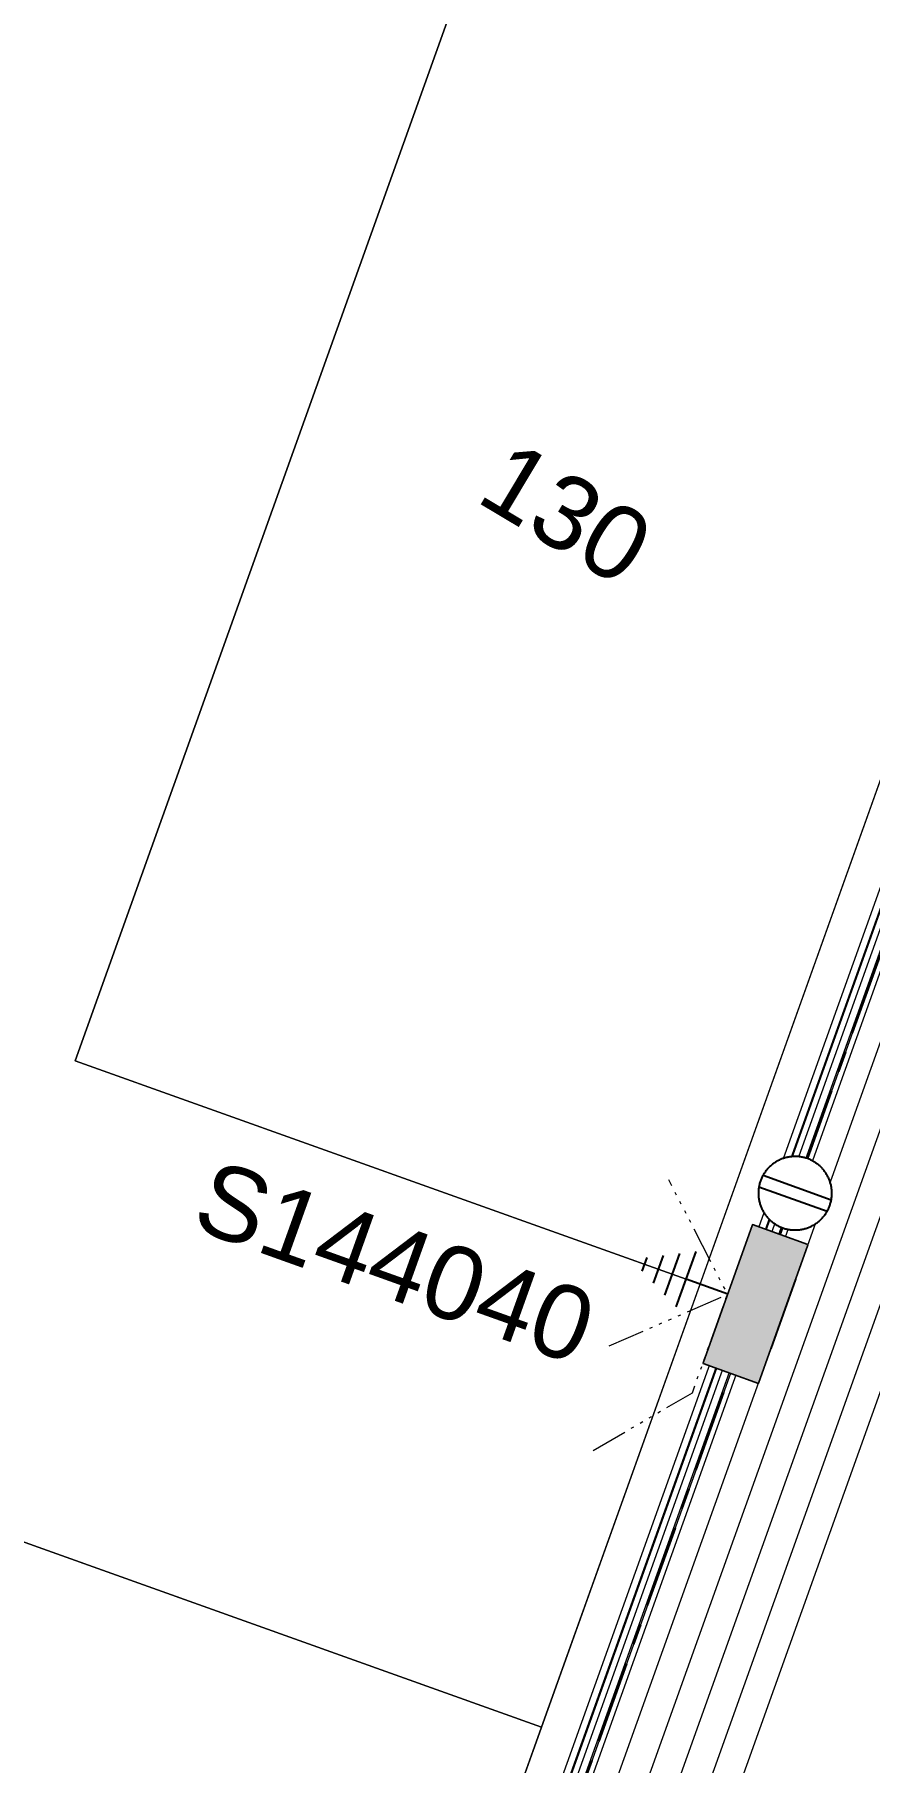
# Model space of a CAD drawing. Header units: metres. Extents: x 264965 to 265706, y 6180501 to 6181430.
# Drawn here: x 265514.3 to 265542.7, y 6180834.6 to 6180893.4 of the extents above; entities that cross this region are included whole.
import ezdxf
from ezdxf.enums import TextEntityAlignment as Align

# ---------------------------------------------------------------- set-up
doc = ezdxf.new("R2010")
doc.units = ezdxf.units.M
doc.linetypes.add('Cable Exist UG', pattern=[7, 4, -1, 1, -1])
doc.linetypes.add('PHANTOMX2', pattern=[5.6, 2.5, -0.5, 0.15, -0.5, 0.15, -0.5, 0.15, -0.5, 0.15, -0.5])
doc.layers.get('0').update_dxf_attribs({"color": 6})
for name, color, linetype, lineweight in [('_User Miscellaneous1', 30, 'Continuous', 13), ('_User Miscellaneous10', 241, 'Continuous', 13), ('_User_LV_Exist', 5, 'Continuous', 25), ('Cadastre Developer_SP_NEW', 92, 'Continuous', 15)]:
    doc.layers.add(name, color=color, linetype=linetype, lineweight=lineweight)
doc.layers.add('_User Miscellaneous12', color=252, linetype='Continuous', lineweight=13, plot=False, transparency=0.5)
doc.layers.add('Equip_LV_NEW', color=2, linetype='Continuous')
doc.layers.add('SupportsUG_SP_LV_EXT', color=7, linetype='Continuous')
doc.styles.add('ARIAL', font='arial.ttf', dxfattribs={"height": 2})
doc.styles.get("Standard").update_dxf_attribs({"font": 'arial.ttf'})

# ---------------------------------------------------------------- blocks, each defined once
blk = doc.blocks.new('LV_UG_LINKS_CLOSED_NEW')
at = {"layer": 'Equip_LV_NEW'}
for tag, flags, p in [('ACTUAL_STATUS', 9, (3.167, -1.667)), ('CONSTRUCTED_VOLTAGE', 9, (3.167, -1.833)), ('OPERATING_VOLTAGE', 9, (3.167, -2.167)), ('ORIENTATION', 9, (3.167, -2.333)), ('NO_PHASES', 9, (3.167, -2)), ('STATE', 9, (3.167, -2.5)), ('SWITCH_TYPE', 9, (3.167, -2.667)), ('USAGE', 9, (3.167, -2.833)), ('NOTES', 9, (3.167, -3)), ('OWNED_BY', 9, (3.167, -3.167)), ('OPERATED_BY', 9, (3.167, -3.333)), ('MAINTAINED_BY', 9, (3.167, -3.5)), ('TYPE', 9, (3.167, -3.833)), ('Z', 1, (3.167, -4)), ('NUMBER_OF_PHASES', 9, (3.167, -3.667))]:
    blk.add_attdef(tag, text='', height=0.167, dxfattribs=dict(at, flags=flags)).set_placement(p, align=Align.MIDDLE_LEFT)
blk.add_wipeout([(4, 1.25), (3.969, 1.25), (3.939, 1.248), (3.908, 1.247), (3.877, 1.244), (3.847, 1.241), (3.817, 1.236), (3.786, 1.232), (3.756, 1.226), (3.726, 1.22), (3.696, 1.213), (3.667, 1.205), (3.637, 1.196), (3.608, 1.187), (3.579, 1.177), (3.55, 1.166), (3.522, 1.155), (3.493, 1.143), (3.466, 1.13), (3.438, 1.117), (3.411, 1.102), (3.384, 1.088), (3.357, 1.072), (3.331, 1.056), (3.306, 1.039), (3.28, 1.022), (3.255, 1.004), (3.231, 0.985), (3.207, 0.966), (3.184, 0.947), (3.161, 0.926), (3.138, 0.905), (3.116, 0.884), (3.095, 0.862), (3.074, 0.839), (3.053, 0.816), (3.034, 0.793), (3.015, 0.769), (2.996, 0.745), (2.978, 0.72), (2.961, 0.694), (2.944, 0.669), (2.928, 0.643), (2.912, 0.616), (2.898, 0.589), (2.883, 0.562), (2.87, 0.534), (2.857, 0.507), (2.845, 0.478), (2.834, 0.45), (2.823, 0.421), (2.813, 0.392), (2.804, 0.363), (2.795, 0.333), (2.787, 0.304), (2.78, 0.274), (2.774, 0.244), (2.768, 0.214), (2.764, 0.183), (2.759, 0.153), (2.756, 0.123), (2.753, 0.092), (2.752, 0.061), (2.75, 0.031), (2.75, 0), (2.75, -0.031), (2.752, -0.061), (2.753, -0.092), (2.756, -0.123), (2.759, -0.153), (2.764, -0.183), (2.768, -0.214), (2.774, -0.244), (2.78, -0.274), (2.787, -0.304), (2.795, -0.333), (2.804, -0.363), (2.813, -0.392), (2.823, -0.421), (2.834, -0.45), (2.845, -0.478), (2.857, -0.507), (2.87, -0.534), (2.883, -0.562), (2.898, -0.589), (2.912, -0.616), (2.928, -0.643), (2.944, -0.669), (2.961, -0.694), (2.978, -0.72), (2.996, -0.745), (3.015, -0.769), (3.034, -0.793), (3.053, -0.816), (3.074, -0.839), (3.095, -0.862), (3.116, -0.884), (3.138, -0.905), (3.161, -0.926), (3.184, -0.947), (3.207, -0.966), (3.231, -0.985), (3.255, -1.004), (3.28, -1.022), (3.306, -1.039), (3.331, -1.056), (3.357, -1.072), (3.384, -1.088), (3.411, -1.102), (3.438, -1.117), (3.466, -1.13), (3.493, -1.143), (3.522, -1.155), (3.55, -1.166), (3.579, -1.177), (3.608, -1.187), (3.637, -1.196), (3.667, -1.205), (3.696, -1.213), (3.726, -1.22), (3.756, -1.226), (3.786, -1.232), (3.817, -1.236), (3.847, -1.241), (3.877, -1.244), (3.908, -1.247), (3.939, -1.248), (3.969, -1.25), (4, -1.25), (4.031, -1.25), (4.061, -1.248), (4.092, -1.247), (4.123, -1.244), (4.153, -1.241), (4.183, -1.236), (4.214, -1.232), (4.244, -1.226), (4.274, -1.22), (4.304, -1.213), (4.333, -1.205), (4.363, -1.196), (4.392, -1.187), (4.421, -1.177), (4.45, -1.166), (4.478, -1.155), (4.507, -1.143), (4.534, -1.13), (4.562, -1.117), (4.589, -1.102), (4.616, -1.088), (4.643, -1.072), (4.669, -1.056), (4.694, -1.039), (4.72, -1.022), (4.745, -1.004), (4.769, -0.985), (4.793, -0.966), (4.816, -0.947), (4.839, -0.926), (4.862, -0.905), (4.884, -0.884), (4.905, -0.862), (4.926, -0.839), (4.947, -0.816), (4.966, -0.793), (4.985, -0.769), (5.004, -0.745), (5.022, -0.72), (5.039, -0.694), (5.056, -0.669), (5.072, -0.643), (5.088, -0.616), (5.102, -0.589), (5.117, -0.562), (5.13, -0.534), (5.143, -0.507), (5.155, -0.478), (5.166, -0.45), (5.177, -0.421), (5.187, -0.392), (5.196, -0.363), (5.205, -0.333), (5.213, -0.304), (5.22, -0.274), (5.226, -0.244), (5.232, -0.214), (5.236, -0.183), (5.241, -0.153), (5.244, -0.123), (5.247, -0.092), (5.248, -0.061), (5.25, -0.031), (5.25, 0), (5.25, 0.031), (5.248, 0.061), (5.247, 0.092), (5.244, 0.123), (5.241, 0.153), (5.236, 0.183), (5.232, 0.214), (5.226, 0.244), (5.22, 0.274), (5.213, 0.304), (5.205, 0.333), (5.196, 0.363), (5.187, 0.392), (5.177, 0.421), (5.166, 0.45), (5.155, 0.478), (5.143, 0.507), (5.13, 0.534), (5.117, 0.562), (5.102, 0.589), (5.088, 0.616), (5.072, 0.643), (5.056, 0.669), (5.039, 0.694), (5.022, 0.72), (5.004, 0.745), (4.985, 0.769), (4.966, 0.793), (4.947, 0.816), (4.926, 0.839), (4.905, 0.862), (4.884, 0.884), (4.862, 0.905), (4.839, 0.926), (4.816, 0.947), (4.793, 0.966), (4.769, 0.985), (4.745, 1.004), (4.72, 1.022), (4.694, 1.039), (4.669, 1.056), (4.643, 1.072), (4.616, 1.088), (4.589, 1.102), (4.562, 1.117), (4.534, 1.13), (4.507, 1.143), (4.478, 1.155), (4.45, 1.166), (4.421, 1.177), (4.392, 1.187), (4.363, 1.196), (4.333, 1.205), (4.304, 1.213), (4.274, 1.22), (4.244, 1.226), (4.214, 1.232), (4.183, 1.236), (4.153, 1.241), (4.123, 1.244), (4.092, 1.247), (4.061, 1.248), (4.031, 1.25)]).dxf.layer = 'Equip_LV_NEW'
for p, q in [((3.792, 1.232), (3.792, -1.232)), ((4.208, 1.232), (4.208, -1.232))]:
    blk.add_line(p, q, dxfattribs=at)
at = {"layer": 'Equip_LV_NEW', "flags": 128}
blk.add_lwpolyline([(4, 1.25), (3.969, 1.25), (3.939, 1.248), (3.908, 1.247), (3.877, 1.244), (3.847, 1.241), (3.817, 1.236), (3.786, 1.232), (3.756, 1.226), (3.726, 1.22), (3.696, 1.213), (3.667, 1.205), (3.637, 1.196), (3.608, 1.187), (3.579, 1.177), (3.55, 1.166), (3.522, 1.155), (3.493, 1.143), (3.466, 1.13), (3.438, 1.117), (3.411, 1.102), (3.384, 1.088), (3.357, 1.072), (3.331, 1.056), (3.306, 1.039), (3.28, 1.022), (3.255, 1.004), (3.231, 0.985), (3.207, 0.966), (3.184, 0.947), (3.161, 0.926), (3.138, 0.905), (3.116, 0.884), (3.095, 0.862), (3.074, 0.839), (3.053, 0.816), (3.034, 0.793), (3.015, 0.769), (2.996, 0.745), (2.978, 0.72), (2.961, 0.694), (2.944, 0.669), (2.928, 0.643), (2.912, 0.616), (2.898, 0.589), (2.883, 0.562), (2.87, 0.534), (2.857, 0.507), (2.845, 0.478), (2.834, 0.45), (2.823, 0.421), (2.813, 0.392), (2.804, 0.363), (2.795, 0.333), (2.787, 0.304), (2.78, 0.274), (2.774, 0.244), (2.768, 0.214), (2.764, 0.183), (2.759, 0.153), (2.756, 0.123), (2.753, 0.092), (2.752, 0.061), (2.75, 0.031), (2.75, 0), (2.75, -0.031), (2.752, -0.061), (2.753, -0.092), (2.756, -0.123), (2.759, -0.153), (2.764, -0.183), (2.768, -0.214), (2.774, -0.244), (2.78, -0.274), (2.787, -0.304), (2.795, -0.333), (2.804, -0.363), (2.813, -0.392), (2.823, -0.421), (2.834, -0.45), (2.845, -0.478), (2.857, -0.507), (2.87, -0.534), (2.883, -0.562), (2.898, -0.589), (2.912, -0.616), (2.928, -0.643), (2.944, -0.669), (2.961, -0.694), (2.978, -0.72), (2.996, -0.745), (3.015, -0.769), (3.034, -0.793), (3.053, -0.816), (3.074, -0.839), (3.095, -0.862), (3.116, -0.884), (3.138, -0.905), (3.161, -0.926), (3.184, -0.947), (3.207, -0.966), (3.231, -0.985), (3.255, -1.004), (3.28, -1.022), (3.306, -1.039), (3.331, -1.056), (3.357, -1.072), (3.384, -1.088), (3.411, -1.102), (3.438, -1.117), (3.466, -1.13), (3.493, -1.143), (3.522, -1.155), (3.55, -1.166), (3.579, -1.177), (3.608, -1.187), (3.637, -1.196), (3.667, -1.205), (3.696, -1.213), (3.726, -1.22), (3.756, -1.226), (3.786, -1.232), (3.817, -1.236), (3.847, -1.241), (3.877, -1.244), (3.908, -1.247), (3.939, -1.248), (3.969, -1.25), (4, -1.25), (4.031, -1.25), (4.061, -1.248), (4.092, -1.247), (4.123, -1.244), (4.153, -1.241), (4.183, -1.236), (4.214, -1.232), (4.244, -1.226), (4.274, -1.22), (4.304, -1.213), (4.333, -1.205), (4.363, -1.196), (4.392, -1.187), (4.421, -1.177), (4.45, -1.166), (4.478, -1.155), (4.507, -1.143), (4.534, -1.13), (4.562, -1.117), (4.589, -1.102), (4.616, -1.088), (4.643, -1.072), (4.669, -1.056), (4.694, -1.039), (4.72, -1.022), (4.745, -1.004), (4.769, -0.985), (4.793, -0.966), (4.816, -0.947), (4.839, -0.926), (4.862, -0.905), (4.884, -0.884), (4.905, -0.862), (4.926, -0.839), (4.947, -0.816), (4.966, -0.793), (4.985, -0.769), (5.004, -0.745), (5.022, -0.72), (5.039, -0.694), (5.056, -0.669), (5.072, -0.643), (5.088, -0.616), (5.102, -0.589), (5.117, -0.562), (5.13, -0.534), (5.143, -0.507), (5.155, -0.478), (5.166, -0.45), (5.177, -0.421), (5.187, -0.392), (5.196, -0.363), (5.205, -0.333), (5.213, -0.304), (5.22, -0.274), (5.226, -0.244), (5.232, -0.214), (5.236, -0.183), (5.241, -0.153), (5.244, -0.123), (5.247, -0.092), (5.248, -0.061), (5.25, -0.031), (5.25, 0), (5.25, 0.031), (5.248, 0.061), (5.247, 0.092), (5.244, 0.123), (5.241, 0.153), (5.236, 0.183), (5.232, 0.214), (5.226, 0.244), (5.22, 0.274), (5.213, 0.304), (5.205, 0.333), (5.196, 0.363), (5.187, 0.392), (5.177, 0.421), (5.166, 0.45), (5.155, 0.478), (5.143, 0.507), (5.13, 0.534), (5.117, 0.562), (5.102, 0.589), (5.088, 0.616), (5.072, 0.643), (5.056, 0.669), (5.039, 0.694), (5.022, 0.72), (5.004, 0.745), (4.985, 0.769), (4.966, 0.793), (4.947, 0.816), (4.926, 0.839), (4.905, 0.862), (4.884, 0.884), (4.862, 0.905), (4.839, 0.926), (4.816, 0.947), (4.793, 0.966), (4.769, 0.985), (4.745, 1.004), (4.72, 1.022), (4.694, 1.039), (4.669, 1.056), (4.643, 1.072), (4.616, 1.088), (4.589, 1.102), (4.562, 1.117), (4.534, 1.13), (4.507, 1.143), (4.478, 1.155), (4.45, 1.166), (4.421, 1.177), (4.392, 1.187), (4.363, 1.196), (4.333, 1.205), (4.304, 1.213), (4.274, 1.22), (4.244, 1.226), (4.214, 1.232), (4.183, 1.236), (4.153, 1.241), (4.123, 1.244), (4.092, 1.247), (4.061, 1.248), (4.031, 1.25)], close=True, dxfattribs=at)
blk = doc.blocks.new('*U640')
at = {"layer": '_User_LV_Exist'}
for p, q in [((2.5, 1), (2.5, -1)), ((3, 0.75), (3, -0.75)), ((3.5, 0.5), (3.5, -0.5)), ((4, 0.25), (4, -0.25))]:
    blk.add_line(p, q, dxfattribs=at)
at = {"width": 0.9}
blk.add_attdef('ASSET_NUM', text='', height=2, dxfattribs=at).set_placement((4, 2), align=Align.MIDDLE_LEFT)
for tag, p, flags in [('SUBURB', (-2, 0), 1), ('STREETNAME', (-1.8, 0), 9), ('PARENT', (-1.6, 0), 9), ('NOTES', (-1.4, 0), 9), ('LOCATION', (-1.2, 0), 9), ('LEGEND', (-1, 0), 9), ('USAGE', (-0.8, 0), 9), ('SUPPORT_TYPE', (-0.6, 0), 9), ('STATE', (-0.4, 0), 9), ('OWNED_BY', (-0.2, 0), 9)]:
    blk.add_attdef(tag, p, '', height=0.2, rotation=270, dxfattribs=dict(flags=flags))
blk.add_wipeout([(1, 2.5), (1, -2.5), (-1, -2.5), (-1, 2.5)])
at = {"layer": 'SupportsUG_SP_LV_EXT'}
h = blk.add_hatch(color=256, dxfattribs=at)
h.dxf.hatch_style = 1
h.paths.add_polyline_path([(-1, 2.5), (-1, -1.25), (-1, 1.25), (-1, -2.5), (1, -2.5), (1, 2.5)])
blk.add_lwpolyline([(-1, 2.5), (-1, -1.25), (-1, 1.25), (-1, -2.5), (1, -2.5), (1, 2.5)], close=True)
at = {"layer": '_User_LV_Exist'}
blk.add_line((1, 0), (2.5, 0), dxfattribs=at)
at = {"layer": 'Equip_LV_NEW', "ltscale": 10, "rotation": 270}
blk.add_blockref('LV_UG_LINKS_CLOSED_NEW', (0, 0), dxfattribs=at)

msp = doc.modelspace()

# ---------------------------------------------------------------- linework, layer by layer
at = {"layer": '_User Miscellaneous1', "ltscale": 0.5}
for p, q in [((265562.151, 6180917.703), (265529.76, 6180827.08)), ((265562.377, 6180917.621), (265529.986, 6180826.999)), ((265562.828, 6180917.457), (265530.438, 6180826.837)), ((265563.053, 6180917.375), (265530.664, 6180826.757))]:
    msp.add_line(p, q, dxfattribs=at)
at = {"layer": '_User Miscellaneous10', "color": 5, "transparency": 33554534}
for points in [[(265445.739, 6180813.755), (265483.513, 6180798.322, 0.427339), (265532.349, 6180820.12), (265569.033, 6180922.756, -0.010919), (265573.758, 6180935.115), (265568.39, 6180947.409), (265485.293, 6180978.594, 0.026155), (265455.692, 6180987.969), (265444.446, 6180980.668), (265423.242, 6180854.121, 0.350626)], [(265446.496, 6180815.607), (265484.27, 6180800.173, 0.427339), (265530.466, 6180820.793), (265567.15, 6180923.429, -0.010226), (265571.588, 6180935.087), (265566.896, 6180945.833), (265484.591, 6180976.721, 0.025409), (265456.04, 6180985.811), (265446.273, 6180979.47), (265425.215, 6180853.791, 0.350626)], [(265447.252, 6180817.458), (265485.026, 6180802.025, 0.427339), (265528.582, 6180821.466), (265565.267, 6180924.102, -0.00954), (265569.419, 6180935.056), (265565.401, 6180944.258), (265483.888, 6180974.849, 0.024654), (265456.385, 6180983.65), (265448.1, 6180978.271), (265427.187, 6180853.46, 0.350626)]]:
    msp.add_lwpolyline(points, format="xyb", close=True, dxfattribs=at)
at = {"layer": '_User Miscellaneous10', "color": 1, "transparency": 33554534}
for points in [[(265446.118, 6180814.681), (265483.891, 6180799.248, 0.427339), (265531.407, 6180820.457), (265568.092, 6180923.092, -0.010572), (265572.673, 6180935.102), (265567.643, 6180946.621), (265484.942, 6180977.657, 0.025783), (265455.866, 6180986.89), (265445.359, 6180980.069), (265424.229, 6180853.956, 0.350626)], [(265446.874, 6180816.533), (265484.648, 6180801.099, 0.427339), (265529.524, 6180821.13), (265565.305, 6180921.237, -0.011402), (265570.503, 6180935.072), (265566.149, 6180945.046), (265484.239, 6180975.785, 0.025032), (265456.213, 6180984.731), (265447.186, 6180978.871), (265426.201, 6180853.625, 0.350626)]]:
    msp.add_lwpolyline(points, format="xyb", close=True, dxfattribs=at)
at = {"layer": '_User Miscellaneous10', "color": 6, "transparency": 33554534}
msp.add_lwpolyline([(265447.366, 6180817.736), (265485.14, 6180802.302, 0.427339), (265528.3, 6180821.567), (265564.984, 6180924.203, -0.009438), (265569.094, 6180935.051), (265565.177, 6180944.022), (265483.783, 6180974.568, 0.02454), (265456.437, 6180983.326), (265448.374, 6180978.092), (265427.483, 6180853.41, 0.350626)], format="xyb", close=True, dxfattribs=at)
at = {"layer": '_User Miscellaneous10', "color": 4, "transparency": 33554534}
msp.add_lwpolyline([(265447.441, 6180817.921), (265485.215, 6180802.488, 0.427339), (265528.111, 6180821.635), (265564.796, 6180924.27, -0.00937), (265568.877, 6180935.048), (265565.028, 6180943.864), (265483.712, 6180974.381, 0.024464), (265456.471, 6180983.11), (265448.557, 6180977.972), (265427.681, 6180853.377, 0.350626)], format="xyb", close=True, dxfattribs=at)
at = {"layer": '_User Miscellaneous10'}
msp.add_lwpolyline([(265448.009, 6180819.31), (265485.783, 6180803.876, 0.427339), (265526.699, 6180822.14), (265563.383, 6180924.775, -0.008862), (265567.252, 6180935.022), (265563.907, 6180942.683), (265483.185, 6180972.976, 0.023891), (265456.727, 6180981.488), (265449.927, 6180977.073), (265429.16, 6180853.13, 0.350626)], format="xyb", close=True, dxfattribs=at)
at = {"layer": '_User Miscellaneous12', "color": 1, "transparency": 33554534}
msp.add_lwpolyline([(265445.361, 6180812.83), (265483.135, 6180797.396, 0.427339), (265533.291, 6180819.784), (265569.975, 6180922.419, -0.011268), (265574.843, 6180935.129), (265569.138, 6180948.196), (265485.645, 6180979.53, 0.026525), (265455.516, 6180989.047), (265443.532, 6180981.267), (265422.256, 6180854.286, 0.350626)], format="xyb", close=True, dxfattribs=at)
at = {"layer": '_User_LV_Exist', "linetype": 'Cable Exist UG', "ltscale": 0.7, "transparency": 33554687}
for points in [[(265538.845, 6180850.179), (265562.4, 6180916.007), (265570.496, 6180913.092, 0.659693), (265572.781, 6180912.201, 0.659693), (265575.296, 6180911.364), (265581.297, 6180909.203), (265585.975, 6180907.44), (265583.757, 6180901.556), (265580.913, 6180893.599), (265603.009, 6180885.701), (265604.692, 6180890.409), (265601.867, 6180891.419)], [(265479.204, 6180804.403), (265485.026, 6180802.025, 0.427339), (265528.582, 6180821.466), (265538.845, 6180850.179)]]:
    msp.add_lwpolyline(points, format="xyb", dxfattribs=at)
at = {"layer": 'Cadastre Developer_SP_NEW', "transparency": 33554687}
for points in [[(265531.34, 6180902.113), (265509.806, 6180910.195), (265488.678, 6180851.132), (265531.576, 6180835.786), (265536.962, 6180850.852), (265515.72, 6180858.451)], [(265552.451, 6180894.188), (265531.34, 6180902.113), (265515.72, 6180858.451), (265536.962, 6180850.852)]]:
    msp.add_lwpolyline(points, close=True, dxfattribs=at)
msp.add_lwpolyline([(265497.07, 6180848.13), (265479.961, 6180806.255), (265485.783, 6180803.876, 0.427339), (265526.699, 6180822.14), (265531.576, 6180835.786)], format="xyb", close=True, dxfattribs=at)

# ---------------------------------------------------------------- texts
at = {"layer": 'Cadastre Developer_SP_NEW', "transparency": 33554687, "style": 'ARIAL'}
msp.add_text('130', height=2.5, rotation=329.12694, dxfattribs=at).set_placement((265529.279, 6180877.514))

# ---------------------------------------------------------------- next in the draw order: block references
at = {"layer": '_User Miscellaneous1'}
ref = msp.add_blockref('*U640', (265538.845, 6180850.179), dxfattribs=dict(at, rotation=160.3318317979303))
ref.add_attrib('ASSET_NUM', 'S144040', dxfattribs={"layer": '0', "height": 2.5, "rotation": 340.3162}).set_placement((265520.017, 6180853.966), align=Align.MIDDLE_LEFT)

# ---------------------------------------------------------------- next in the draw order: linework, layer by layer
at = {"layer": '_User Miscellaneous1', "linetype": 'PHANTOMX2', "ltscale": 0.5, "flags": 128}
for points in [[(265533.326, 6180845.195), (265536.699, 6180847.162), (265537.892, 6180850.519), (265535.896, 6180854.407)], [(265533.876, 6180848.757), (265537.885, 6180850.498)]]:
    msp.add_lwpolyline(points, dxfattribs=at)

# ---------------------------------------------------------------- next in the draw order: block references
at = {"layer": '_User_LV_Exist'}
ref = msp.add_blockref('*U640', (265538.845, 6180850.179), dxfattribs=dict(at, rotation=160.3318317979303))
ref.add_attrib('ASSET_NUM', 'S144040', dxfattribs={"layer": '0', "height": 2.5, "rotation": 340.3162}).set_placement((265520.017, 6180853.966), align=Align.MIDDLE_LEFT)

# ---------------------------------------------------------------- next in the draw order: block references
at = {"layer": '_User Miscellaneous1'}
ref = msp.add_blockref('*U640', (265538.845, 6180850.179), dxfattribs=dict(at, rotation=160.3318317979303))
ref.add_attrib('ASSET_NUM', 'S144040', dxfattribs={"layer": '0', "height": 2.5, "rotation": 340.3162}).set_placement((265520.017, 6180853.966), align=Align.MIDDLE_LEFT)

doc.saveas('drawing.dxf')
